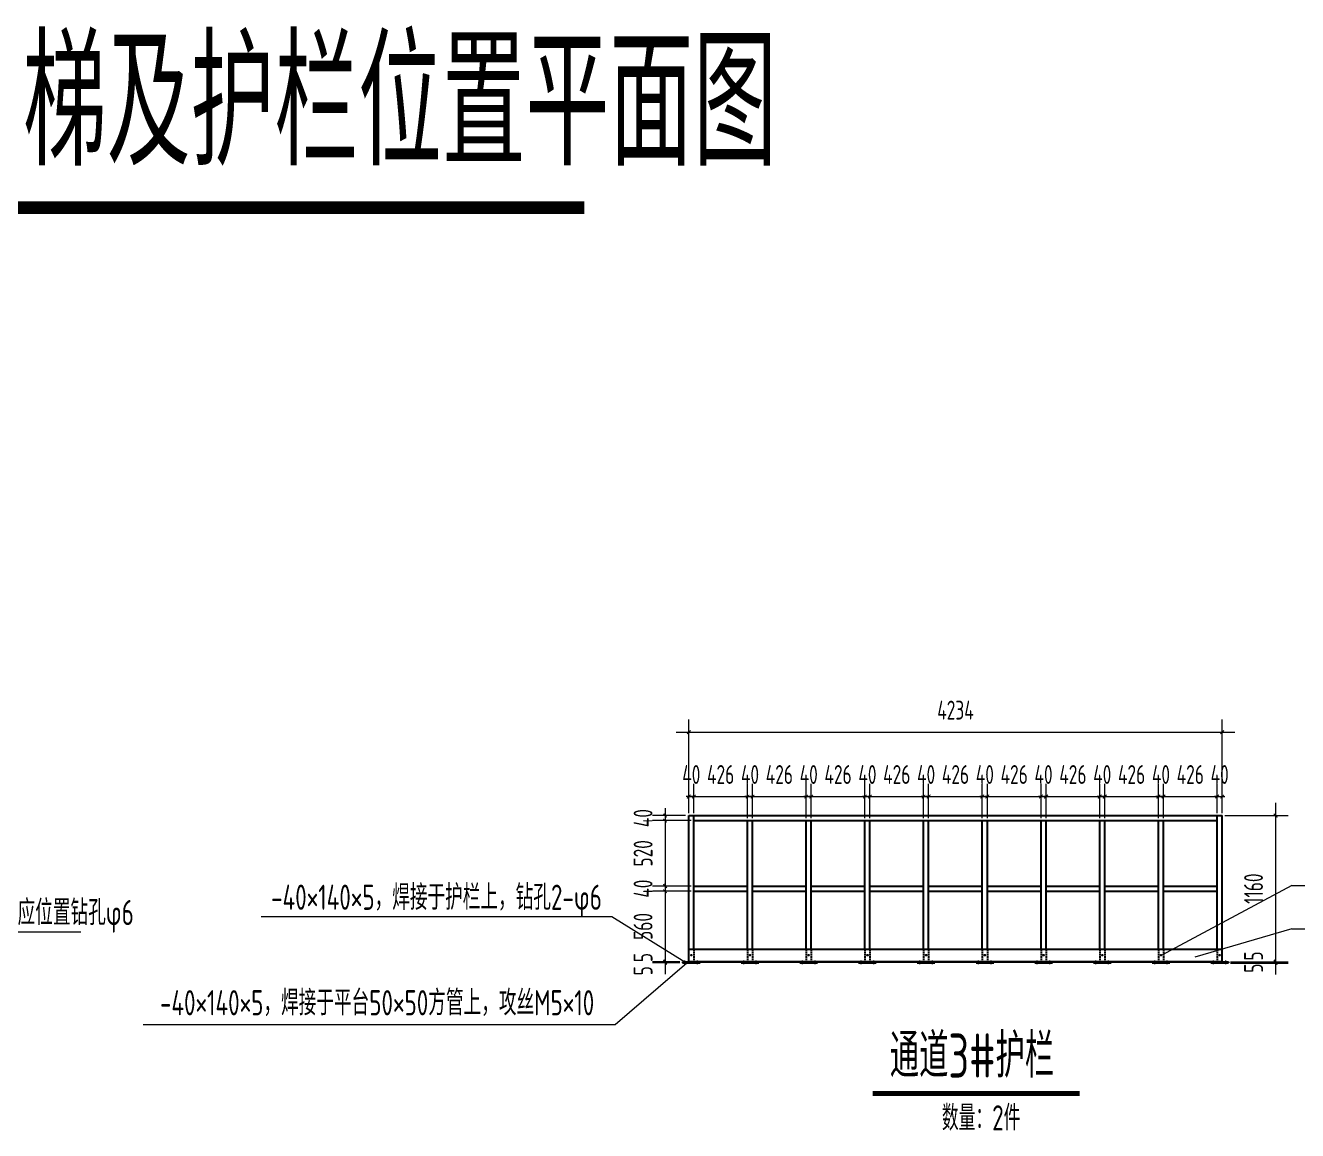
# Model space of a CAD drawing. Extents: x 498328 to 716449, y -893371 to -467753.
# Drawn here: x 555257 to 565355, y -857085 to -848313 of the extents above; entities that cross this region are included whole.
import ezdxf

# ---------------------------------------------------------------- set-up
doc = ezdxf.new("R2010")
doc.units = 0
doc.header["$LTSCALE"] = 1000
doc.header["$PDMODE"] = 35
doc.header["$PDSIZE"] = 20
doc.linetypes.add('2', pattern=[0.375, 0.25, -0.125])
doc.linetypes.add('CENTER', pattern=[2, 1.25, -0.25, 0.25, -0.25])
doc.layers.get('0').update_dxf_attribs({"linetype": 'CONTINUOUS'})
doc.layers.get('Defpoints').update_dxf_attribs({"linetype": 'CONTINUOUS'})
for name, color, linetype in [('01', 7, 'CONTINUOUS'), ('1轮廓实线层', 7, 'CONTINUOUS'), ('AXIS', 251, 'CENTER'), ('DIM', 3, 'CONTINUOUS'), ('PUB_TEXT', 7, 'CONTINUOUS'), ('SD_NAME_TOPC', 7, 'CONTINUOUS'), ('焊缝', 1, 'CONTINUOUS')]:
    doc.layers.add(name, color=color, linetype=linetype)
doc.styles.add('TSSD-REIN', font='tssdeng.shx', dxfattribs={"width": 0.7, "bigfont": 'tssdchn.shx'})
doc.styles.add('TSSD_DIMENSION', font='Tssdeng.shx', dxfattribs={"width": 0.7, "bigfont": 'hztxt.shx'})
doc.styles.add('TSSD_REIN', font='Tssdeng.shx', dxfattribs={"width": 0.7, "bigfont": 'hztxt.shx'})
doc.dimstyles.new('TSSD_100_100$0', dxfattribs={"dimtxt": 380, "dimasz": 100, "dimexe": 100, "dimexo": 250, "dimgap": 50, "dimtad": 1, "dimdec": 0, "dimzin": 0, "dimdsep": 46, "dimtxsty": 'TSSD_DIMENSION', "dimblk": 'ARCHTICK', "dimblk1": 'ARCHTICK', "dimblk2": 'ARCHTICK', "dimsah": 1, "dimcen": 0, "dimdle": 100, "dimclrt": 7, "dimadec": 0, "dimazin": 0, "dimtfac": 1, "dimtdec": 0, "dimtix": 1, "dimtmove": 2, "dimatfit": 3, "dimldrblk": 'ARCHTICK', "dimfxl": 0, "dimtolj": 1, "dimtzin": 0, "dimarcsym": 0})

# ---------------------------------------------------------------- blocks, each defined once
blk = doc.blocks.new('_ARCHTICK')
at = {"color": 0, "const_width": 0.4}
blk.add_lwpolyline([(-0.71, -0.71), (0.71, 0.71)], dxfattribs=at)
blk = doc.blocks.new('*D703')
at = {"layer": 'Defpoints', "color": 0, "transparency": 16777216}
for p in [(564757, -854585), (564804, -855746), (565181, -855746)]:
    blk.add_point(p, dxfattribs=at)
at = {"layer": 'DIM', "color": 0, "lineweight": 9, "transparency": 16777216}
for p, q in [((565181, -854485), (565181, -855846)), ((564777, -854585), (565281, -854585)), ((564824, -855746), (565281, -855746))]:
    blk.add_line(p, q, dxfattribs=at)
at = {"layer": 'DIM', "color": 0, "lineweight": 9, "transparency": 16777216, "xscale": 20, "yscale": 20, "zscale": 20}
for p, rotation in [((565181, -854585), 90), ((565181, -855746), 270)]:
    blk.add_blockref('_ARCHTICK', p, dxfattribs=dict(at, rotation=rotation))
at = {"layer": 'DIM', "color": 7, "lineweight": 20, "transparency": 16777216, "insert": (565006, -855165), "char_height": 150, "attachment_point": 5, "rotation": 90, "style": 'TSSD_DIMENSION'}
blk.add_mtext('\\A1;1160', dxfattribs=at)
blk = doc.blocks.new('*D704')
at = {"layer": 'Defpoints', "color": 0, "transparency": 16777216}
for p in [(564804, -855746), (564804, -855751), (565181, -855751)]:
    blk.add_point(p, dxfattribs=at)
at = {"layer": 'DIM', "color": 0, "lineweight": 9, "transparency": 16777216}
for p, q in [((564824, -855746), (565281, -855746)), ((564824, -855751), (565281, -855751)), ((565181, -855746), (565181, -855726)), ((565181, -855746), (565181, -855751)), ((565181, -855751), (565181, -855771))]:
    blk.add_line(p, q, dxfattribs=at)
at = {"layer": 'DIM', "color": 0, "lineweight": 9, "transparency": 16777216, "xscale": 20, "yscale": 20, "zscale": 20}
for p, rotation in [((565181, -855746), 270), ((565181, -855751), 90)]:
    blk.add_blockref('_ARCHTICK', p, dxfattribs=dict(at, rotation=rotation))
at = {"layer": 'DIM', "color": 7, "lineweight": 20, "transparency": 16777216, "insert": (565006, -855700), "char_height": 150, "attachment_point": 5, "rotation": 90, "style": 'TSSD_DIMENSION'}
blk.add_mtext('\\A1;5', dxfattribs=at)
blk = doc.blocks.new('*D705')
at = {"layer": 'Defpoints', "color": 0, "transparency": 16777216}
for p in [(564804, -855751), (564804, -855756), (565181, -855756)]:
    blk.add_point(p, dxfattribs=at)
at = {"layer": 'DIM', "color": 0, "lineweight": 9, "transparency": 16777216}
for p, q in [((564824, -855751), (565281, -855751)), ((564824, -855756), (565281, -855756)), ((565181, -855751), (565181, -855731)), ((565181, -855751), (565181, -855756)), ((565181, -855756), (565181, -855776))]:
    blk.add_line(p, q, dxfattribs=at)
at = {"layer": 'DIM', "color": 0, "lineweight": 9, "transparency": 16777216, "xscale": 20, "yscale": 20, "zscale": 20}
for p, rotation in [((565181, -855751), 270), ((565181, -855756), 90)]:
    blk.add_blockref('_ARCHTICK', p, dxfattribs=dict(at, rotation=rotation))
at = {"layer": 'DIM', "color": 7, "lineweight": 20, "transparency": 16777216, "insert": (565006, -855796), "char_height": 150, "attachment_point": 5, "rotation": 90, "style": 'TSSD_DIMENSION'}
blk.add_mtext('\\A1;5', dxfattribs=at)
blk = doc.blocks.new('*D707')
at = {"layer": 'Defpoints', "color": 0, "transparency": 16777216}
for p in [(560518, -854585), (560335, -854625), (560563, -854625)]:
    blk.add_point(p, dxfattribs=at)
at = {"layer": 'DIM', "color": 0, "lineweight": 9, "transparency": 16777216}
for p, q in [((560498, -854585), (560235, -854585)), ((560335, -854585), (560335, -854565)), ((560335, -854585), (560335, -854625)), ((560543, -854625), (560235, -854625)), ((560335, -854625), (560335, -854645))]:
    blk.add_line(p, q, dxfattribs=at)
at = {"layer": 'DIM', "color": 0, "lineweight": 9, "transparency": 16777216, "xscale": 20, "yscale": 20, "zscale": 20}
for p, rotation in [((560335, -854585), 270), ((560335, -854625), 90)]:
    blk.add_blockref('_ARCHTICK', p, dxfattribs=dict(at, rotation=rotation))
at = {"layer": 'DIM', "color": 7, "lineweight": 20, "transparency": 16777216, "insert": (560160, -854605), "char_height": 150, "attachment_point": 5, "rotation": 90, "style": 'TSSD_DIMENSION'}
blk.add_mtext('\\A1;40', dxfattribs=at)
blk = doc.blocks.new('*D708')
at = {"layer": 'Defpoints', "color": 0, "transparency": 16777216}
for p in [(560563, -854625), (560335, -855145), (560563, -855145)]:
    blk.add_point(p, dxfattribs=at)
at = {"layer": 'DIM', "color": 0, "lineweight": 9, "transparency": 16777216}
for p, q in [((560335, -854525), (560335, -855245)), ((560543, -854625), (560235, -854625)), ((560543, -855145), (560235, -855145))]:
    blk.add_line(p, q, dxfattribs=at)
at = {"layer": 'DIM', "color": 0, "lineweight": 9, "transparency": 16777216, "xscale": 20, "yscale": 20, "zscale": 20}
for p, rotation in [((560335, -854625), 90), ((560335, -855145), 270)]:
    blk.add_blockref('_ARCHTICK', p, dxfattribs=dict(at, rotation=rotation))
at = {"layer": 'DIM', "color": 7, "lineweight": 20, "transparency": 16777216, "insert": (560160, -854885), "char_height": 150, "attachment_point": 5, "rotation": 90, "style": 'TSSD_DIMENSION'}
blk.add_mtext('\\A1;520', dxfattribs=at)
blk = doc.blocks.new('*D709')
at = {"layer": 'Defpoints', "color": 0, "transparency": 16777216}
for p in [(560335, -855185), (560563, -855145), (560563, -855185)]:
    blk.add_point(p, dxfattribs=at)
at = {"layer": 'DIM', "color": 0, "lineweight": 9, "transparency": 16777216}
for p, q in [((560543, -855145), (560235, -855145)), ((560543, -855185), (560235, -855185)), ((560335, -855145), (560335, -855125)), ((560335, -855145), (560335, -855185)), ((560335, -855185), (560335, -855205))]:
    blk.add_line(p, q, dxfattribs=at)
at = {"layer": 'DIM', "color": 0, "lineweight": 9, "transparency": 16777216, "xscale": 20, "yscale": 20, "zscale": 20}
for p, rotation in [((560335, -855145), 270), ((560335, -855185), 90)]:
    blk.add_blockref('_ARCHTICK', p, dxfattribs=dict(at, rotation=rotation))
at = {"layer": 'DIM', "color": 7, "lineweight": 20, "transparency": 16777216, "insert": (560160, -855165), "char_height": 150, "attachment_point": 5, "rotation": 90, "style": 'TSSD_DIMENSION'}
blk.add_mtext('\\A1;40', dxfattribs=at)
blk = doc.blocks.new('*D710')
at = {"layer": 'Defpoints', "color": 0, "transparency": 16777216}
for p in [(560563, -855185), (560335, -855745), (560473, -855745)]:
    blk.add_point(p, dxfattribs=at)
at = {"layer": 'DIM', "color": 0, "lineweight": 9, "transparency": 16777216}
for p, q in [((560335, -855085), (560335, -855845)), ((560543, -855185), (560235, -855185)), ((560453, -855745), (560235, -855745))]:
    blk.add_line(p, q, dxfattribs=at)
at = {"layer": 'DIM', "color": 0, "lineweight": 9, "transparency": 16777216, "xscale": 20, "yscale": 20, "zscale": 20}
for p, rotation in [((560335, -855185), 90), ((560335, -855745), 270)]:
    blk.add_blockref('_ARCHTICK', p, dxfattribs=dict(at, rotation=rotation))
at = {"layer": 'DIM', "color": 7, "lineweight": 20, "transparency": 16777216, "insert": (560160, -855465), "char_height": 150, "attachment_point": 5, "rotation": 90, "style": 'TSSD_DIMENSION'}
blk.add_mtext('\\A1;560', dxfattribs=at)
blk = doc.blocks.new('*D711')
at = {"layer": 'Defpoints', "color": 0, "transparency": 16777216}
for p in [(560335, -855750), (560473, -855745), (560473, -855750)]:
    blk.add_point(p, dxfattribs=at)
at = {"layer": 'DIM', "color": 0, "lineweight": 9, "transparency": 16777216}
for p, q in [((560453, -855745), (560235, -855745)), ((560453, -855750), (560235, -855750)), ((560335, -855745), (560335, -855725)), ((560335, -855745), (560335, -855750)), ((560335, -855750), (560335, -855770))]:
    blk.add_line(p, q, dxfattribs=at)
at = {"layer": 'DIM', "color": 0, "lineweight": 9, "transparency": 16777216, "xscale": 20, "yscale": 20, "zscale": 20}
for p, rotation in [((560335, -855745), 270), ((560335, -855750), 90)]:
    blk.add_blockref('_ARCHTICK', p, dxfattribs=dict(at, rotation=rotation))
at = {"layer": 'DIM', "color": 7, "lineweight": 20, "transparency": 16777216, "insert": (560160, -855712), "char_height": 150, "attachment_point": 5, "rotation": 90, "style": 'TSSD_DIMENSION'}
blk.add_mtext('\\A1;5', dxfattribs=at)
blk = doc.blocks.new('*D712')
at = {"layer": 'Defpoints', "color": 0, "transparency": 16777216}
for p in [(560335, -855755), (560473, -855750), (560473, -855755)]:
    blk.add_point(p, dxfattribs=at)
at = {"layer": 'DIM', "color": 0, "lineweight": 9, "transparency": 16777216}
for p, q in [((560453, -855750), (560235, -855750)), ((560453, -855755), (560235, -855755)), ((560335, -855750), (560335, -855730)), ((560335, -855750), (560335, -855755)), ((560335, -855755), (560335, -855775))]:
    blk.add_line(p, q, dxfattribs=at)
at = {"layer": 'DIM', "color": 0, "lineweight": 9, "transparency": 16777216, "xscale": 20, "yscale": 20, "zscale": 20}
for p, rotation in [((560335, -855750), 270), ((560335, -855755), 90)]:
    blk.add_blockref('_ARCHTICK', p, dxfattribs=dict(at, rotation=rotation))
at = {"layer": 'DIM', "color": 7, "lineweight": 20, "transparency": 16777216, "insert": (560160, -855817), "char_height": 150, "attachment_point": 5, "rotation": 90, "style": 'TSSD_DIMENSION'}
blk.add_mtext('\\A1;5', dxfattribs=at)
blk = doc.blocks.new('*D713')
at = {"layer": 'Defpoints', "color": 0, "transparency": 16777216}
for p in [(560563, -854434), (560523, -854585), (560563, -854585)]:
    blk.add_point(p, dxfattribs=at)
at = {"layer": 'DIM', "color": 0, "lineweight": 9, "transparency": 16777216}
for p, q in [((560523, -854565), (560523, -854334)), ((560563, -854565), (560563, -854334)), ((560523, -854434), (560503, -854434)), ((560523, -854434), (560563, -854434)), ((560563, -854434), (560583, -854434))]:
    blk.add_line(p, q, dxfattribs=at)
at = {"layer": 'DIM', "color": 0, "lineweight": 9, "transparency": 16777216, "xscale": 20, "yscale": 20, "zscale": 20}
blk.add_blockref('_ARCHTICK', (560523, -854434), dxfattribs=at)
at = {"layer": 'DIM', "color": 0, "lineweight": 9, "transparency": 16777216, "xscale": 20, "yscale": 20, "zscale": 20, "rotation": 180}
blk.add_blockref('_ARCHTICK', (560563, -854434), dxfattribs=at)
at = {"layer": 'DIM', "color": 7, "lineweight": 20, "transparency": 16777216, "insert": (560543, -854259), "char_height": 150, "attachment_point": 5, "style": 'TSSD_DIMENSION'}
blk.add_mtext('\\A1;40', dxfattribs=at)
blk = doc.blocks.new('*D714')
at = {"layer": 'Defpoints', "color": 0, "transparency": 16777216}
for p in [(564757, -853923), (560523, -854585), (564757, -854585)]:
    blk.add_point(p, dxfattribs=at)
at = {"layer": 'DIM', "color": 0, "lineweight": 9, "transparency": 16777216}
for p, q in [((560523, -854565), (560523, -853823)), ((564757, -854565), (564757, -853823)), ((560423, -853923), (564857, -853923))]:
    blk.add_line(p, q, dxfattribs=at)
at = {"layer": 'DIM', "color": 0, "lineweight": 9, "transparency": 16777216, "xscale": 20, "yscale": 20, "zscale": 20, "rotation": 180}
blk.add_blockref('_ARCHTICK', (560523, -853923), dxfattribs=at)
at = {"layer": 'DIM', "color": 0, "lineweight": 9, "transparency": 16777216, "xscale": 20, "yscale": 20, "zscale": 20}
blk.add_blockref('_ARCHTICK', (564757, -853923), dxfattribs=at)
at = {"layer": 'DIM', "color": 7, "lineweight": 20, "transparency": 16777216, "insert": (562640, -853748), "char_height": 150, "attachment_point": 5, "style": 'TSSD_DIMENSION'}
blk.add_mtext('\\A1;4234', dxfattribs=at)
blk = doc.blocks.new('*D715')
at = {"layer": 'Defpoints', "color": 0, "transparency": 16777216}
for p in [(560989, -854434), (560563, -854585), (560989, -854625)]:
    blk.add_point(p, dxfattribs=at)
at = {"layer": 'DIM', "color": 0, "lineweight": 9, "transparency": 16777216}
for p, q in [((560563, -854565), (560563, -854334)), ((560989, -854605), (560989, -854334)), ((560563, -854434), (560543, -854434)), ((560563, -854434), (560989, -854434)), ((560989, -854434), (561009, -854434))]:
    blk.add_line(p, q, dxfattribs=at)
at = {"layer": 'DIM', "color": 0, "lineweight": 9, "transparency": 16777216, "xscale": 20, "yscale": 20, "zscale": 20}
blk.add_blockref('_ARCHTICK', (560563, -854434), dxfattribs=at)
at = {"layer": 'DIM', "color": 0, "lineweight": 9, "transparency": 16777216, "xscale": 20, "yscale": 20, "zscale": 20, "rotation": 180}
blk.add_blockref('_ARCHTICK', (560989, -854434), dxfattribs=at)
at = {"layer": 'DIM', "color": 7, "lineweight": 20, "transparency": 16777216, "insert": (560776, -854259), "char_height": 150, "attachment_point": 5, "style": 'TSSD_DIMENSION'}
blk.add_mtext('\\A1;426', dxfattribs=at)
blk = doc.blocks.new('*D716')
at = {"layer": 'Defpoints', "color": 0, "transparency": 16777216}
for p in [(561029, -854434), (560989, -854625), (561029, -854625)]:
    blk.add_point(p, dxfattribs=at)
at = {"layer": 'DIM', "color": 0, "lineweight": 9, "transparency": 16777216}
for p, q in [((560989, -854605), (560989, -854334)), ((561029, -854605), (561029, -854334)), ((560989, -854434), (560969, -854434)), ((560989, -854434), (561029, -854434)), ((561029, -854434), (561049, -854434))]:
    blk.add_line(p, q, dxfattribs=at)
at = {"layer": 'DIM', "color": 0, "lineweight": 9, "transparency": 16777216, "xscale": 20, "yscale": 20, "zscale": 20}
blk.add_blockref('_ARCHTICK', (560989, -854434), dxfattribs=at)
at = {"layer": 'DIM', "color": 0, "lineweight": 9, "transparency": 16777216, "xscale": 20, "yscale": 20, "zscale": 20, "rotation": 180}
blk.add_blockref('_ARCHTICK', (561029, -854434), dxfattribs=at)
at = {"layer": 'DIM', "color": 7, "lineweight": 20, "transparency": 16777216, "insert": (561009, -854259), "char_height": 150, "attachment_point": 5, "style": 'TSSD_DIMENSION'}
blk.add_mtext('\\A1;40', dxfattribs=at)
blk = doc.blocks.new('*D717')
at = {"layer": 'Defpoints', "color": 0, "transparency": 16777216}
for p in [(561455, -854434), (561029, -854625), (561455, -854625)]:
    blk.add_point(p, dxfattribs=at)
at = {"layer": 'DIM', "color": 0, "lineweight": 9, "transparency": 16777216}
for p, q in [((561029, -854605), (561029, -854334)), ((561455, -854605), (561455, -854334)), ((561029, -854434), (561009, -854434)), ((561029, -854434), (561455, -854434)), ((561455, -854434), (561475, -854434))]:
    blk.add_line(p, q, dxfattribs=at)
at = {"layer": 'DIM', "color": 0, "lineweight": 9, "transparency": 16777216, "xscale": 20, "yscale": 20, "zscale": 20}
blk.add_blockref('_ARCHTICK', (561029, -854434), dxfattribs=at)
at = {"layer": 'DIM', "color": 0, "lineweight": 9, "transparency": 16777216, "xscale": 20, "yscale": 20, "zscale": 20, "rotation": 180}
blk.add_blockref('_ARCHTICK', (561455, -854434), dxfattribs=at)
at = {"layer": 'DIM', "color": 7, "lineweight": 20, "transparency": 16777216, "insert": (561242, -854259), "char_height": 150, "attachment_point": 5, "style": 'TSSD_DIMENSION'}
blk.add_mtext('\\A1;426', dxfattribs=at)
blk = doc.blocks.new('*D718')
at = {"layer": 'Defpoints', "color": 0, "transparency": 16777216}
for p in [(561495, -854434), (561455, -854625), (561495, -854625)]:
    blk.add_point(p, dxfattribs=at)
at = {"layer": 'DIM', "color": 0, "lineweight": 9, "transparency": 16777216}
for p, q in [((561455, -854605), (561455, -854334)), ((561495, -854605), (561495, -854334)), ((561455, -854434), (561435, -854434)), ((561455, -854434), (561495, -854434)), ((561495, -854434), (561515, -854434))]:
    blk.add_line(p, q, dxfattribs=at)
at = {"layer": 'DIM', "color": 0, "lineweight": 9, "transparency": 16777216, "xscale": 20, "yscale": 20, "zscale": 20}
blk.add_blockref('_ARCHTICK', (561455, -854434), dxfattribs=at)
at = {"layer": 'DIM', "color": 0, "lineweight": 9, "transparency": 16777216, "xscale": 20, "yscale": 20, "zscale": 20, "rotation": 180}
blk.add_blockref('_ARCHTICK', (561495, -854434), dxfattribs=at)
at = {"layer": 'DIM', "color": 7, "lineweight": 20, "transparency": 16777216, "insert": (561475, -854259), "char_height": 150, "attachment_point": 5, "style": 'TSSD_DIMENSION'}
blk.add_mtext('\\A1;40', dxfattribs=at)
blk = doc.blocks.new('*D719')
at = {"layer": 'Defpoints', "color": 0, "transparency": 16777216}
for p in [(561921, -854434), (561495, -854625), (561921, -854625)]:
    blk.add_point(p, dxfattribs=at)
at = {"layer": 'DIM', "color": 0, "lineweight": 9, "transparency": 16777216}
for p, q in [((561495, -854605), (561495, -854334)), ((561921, -854605), (561921, -854334)), ((561495, -854434), (561475, -854434)), ((561495, -854434), (561921, -854434)), ((561921, -854434), (561941, -854434))]:
    blk.add_line(p, q, dxfattribs=at)
at = {"layer": 'DIM', "color": 0, "lineweight": 9, "transparency": 16777216, "xscale": 20, "yscale": 20, "zscale": 20}
blk.add_blockref('_ARCHTICK', (561495, -854434), dxfattribs=at)
at = {"layer": 'DIM', "color": 0, "lineweight": 9, "transparency": 16777216, "xscale": 20, "yscale": 20, "zscale": 20, "rotation": 180}
blk.add_blockref('_ARCHTICK', (561921, -854434), dxfattribs=at)
at = {"layer": 'DIM', "color": 7, "lineweight": 20, "transparency": 16777216, "insert": (561708, -854259), "char_height": 150, "attachment_point": 5, "style": 'TSSD_DIMENSION'}
blk.add_mtext('\\A1;426', dxfattribs=at)
blk = doc.blocks.new('*D720')
at = {"layer": 'Defpoints', "color": 0, "transparency": 16777216}
for p in [(561961, -854434), (561921, -854625), (561961, -854625)]:
    blk.add_point(p, dxfattribs=at)
at = {"layer": 'DIM', "color": 0, "lineweight": 9, "transparency": 16777216}
for p, q in [((561921, -854605), (561921, -854334)), ((561961, -854605), (561961, -854334)), ((561921, -854434), (561901, -854434)), ((561921, -854434), (561961, -854434)), ((561961, -854434), (561981, -854434))]:
    blk.add_line(p, q, dxfattribs=at)
at = {"layer": 'DIM', "color": 0, "lineweight": 9, "transparency": 16777216, "xscale": 20, "yscale": 20, "zscale": 20}
blk.add_blockref('_ARCHTICK', (561921, -854434), dxfattribs=at)
at = {"layer": 'DIM', "color": 0, "lineweight": 9, "transparency": 16777216, "xscale": 20, "yscale": 20, "zscale": 20, "rotation": 180}
blk.add_blockref('_ARCHTICK', (561961, -854434), dxfattribs=at)
at = {"layer": 'DIM', "color": 7, "lineweight": 20, "transparency": 16777216, "insert": (561941, -854259), "char_height": 150, "attachment_point": 5, "style": 'TSSD_DIMENSION'}
blk.add_mtext('\\A1;40', dxfattribs=at)
blk = doc.blocks.new('*D721')
at = {"layer": 'Defpoints', "color": 0, "transparency": 16777216}
for p in [(562387, -854434), (561961, -854625), (562387, -854625)]:
    blk.add_point(p, dxfattribs=at)
at = {"layer": 'DIM', "color": 0, "lineweight": 9, "transparency": 16777216}
for p, q in [((561961, -854605), (561961, -854334)), ((562387, -854605), (562387, -854334)), ((561961, -854434), (561941, -854434)), ((561961, -854434), (562387, -854434)), ((562387, -854434), (562407, -854434))]:
    blk.add_line(p, q, dxfattribs=at)
at = {"layer": 'DIM', "color": 0, "lineweight": 9, "transparency": 16777216, "xscale": 20, "yscale": 20, "zscale": 20}
blk.add_blockref('_ARCHTICK', (561961, -854434), dxfattribs=at)
at = {"layer": 'DIM', "color": 0, "lineweight": 9, "transparency": 16777216, "xscale": 20, "yscale": 20, "zscale": 20, "rotation": 180}
blk.add_blockref('_ARCHTICK', (562387, -854434), dxfattribs=at)
at = {"layer": 'DIM', "color": 7, "lineweight": 20, "transparency": 16777216, "insert": (562174, -854259), "char_height": 150, "attachment_point": 5, "style": 'TSSD_DIMENSION'}
blk.add_mtext('\\A1;426', dxfattribs=at)
blk = doc.blocks.new('*D722')
at = {"layer": 'Defpoints', "color": 0, "transparency": 16777216}
for p in [(562427, -854434), (562387, -854625), (562427, -854625)]:
    blk.add_point(p, dxfattribs=at)
at = {"layer": 'DIM', "color": 0, "lineweight": 9, "transparency": 16777216}
for p, q in [((562387, -854605), (562387, -854334)), ((562427, -854605), (562427, -854334)), ((562387, -854434), (562367, -854434)), ((562387, -854434), (562427, -854434)), ((562427, -854434), (562447, -854434))]:
    blk.add_line(p, q, dxfattribs=at)
at = {"layer": 'DIM', "color": 0, "lineweight": 9, "transparency": 16777216, "xscale": 20, "yscale": 20, "zscale": 20}
blk.add_blockref('_ARCHTICK', (562387, -854434), dxfattribs=at)
at = {"layer": 'DIM', "color": 0, "lineweight": 9, "transparency": 16777216, "xscale": 20, "yscale": 20, "zscale": 20, "rotation": 180}
blk.add_blockref('_ARCHTICK', (562427, -854434), dxfattribs=at)
at = {"layer": 'DIM', "color": 7, "lineweight": 20, "transparency": 16777216, "insert": (562407, -854259), "char_height": 150, "attachment_point": 5, "style": 'TSSD_DIMENSION'}
blk.add_mtext('\\A1;40', dxfattribs=at)
blk = doc.blocks.new('*D723')
at = {"layer": 'Defpoints', "color": 0, "transparency": 16777216}
for p in [(562853, -854434), (562427, -854625), (562853, -854625)]:
    blk.add_point(p, dxfattribs=at)
at = {"layer": 'DIM', "color": 0, "lineweight": 9, "transparency": 16777216}
for p, q in [((562427, -854605), (562427, -854334)), ((562853, -854605), (562853, -854334)), ((562427, -854434), (562407, -854434)), ((562427, -854434), (562853, -854434)), ((562853, -854434), (562873, -854434))]:
    blk.add_line(p, q, dxfattribs=at)
at = {"layer": 'DIM', "color": 0, "lineweight": 9, "transparency": 16777216, "xscale": 20, "yscale": 20, "zscale": 20}
blk.add_blockref('_ARCHTICK', (562427, -854434), dxfattribs=at)
at = {"layer": 'DIM', "color": 0, "lineweight": 9, "transparency": 16777216, "xscale": 20, "yscale": 20, "zscale": 20, "rotation": 180}
blk.add_blockref('_ARCHTICK', (562853, -854434), dxfattribs=at)
at = {"layer": 'DIM', "color": 7, "lineweight": 20, "transparency": 16777216, "insert": (562640, -854259), "char_height": 150, "attachment_point": 5, "style": 'TSSD_DIMENSION'}
blk.add_mtext('\\A1;426', dxfattribs=at)
blk = doc.blocks.new('*D724')
at = {"layer": 'Defpoints', "color": 0, "transparency": 16777216}
for p in [(562893, -854434), (562853, -854625), (562893, -854625)]:
    blk.add_point(p, dxfattribs=at)
at = {"layer": 'DIM', "color": 0, "lineweight": 9, "transparency": 16777216}
for p, q in [((562853, -854605), (562853, -854334)), ((562893, -854605), (562893, -854334)), ((562853, -854434), (562833, -854434)), ((562853, -854434), (562893, -854434)), ((562893, -854434), (562913, -854434))]:
    blk.add_line(p, q, dxfattribs=at)
at = {"layer": 'DIM', "color": 0, "lineweight": 9, "transparency": 16777216, "xscale": 20, "yscale": 20, "zscale": 20}
blk.add_blockref('_ARCHTICK', (562853, -854434), dxfattribs=at)
at = {"layer": 'DIM', "color": 0, "lineweight": 9, "transparency": 16777216, "xscale": 20, "yscale": 20, "zscale": 20, "rotation": 180}
blk.add_blockref('_ARCHTICK', (562893, -854434), dxfattribs=at)
at = {"layer": 'DIM', "color": 7, "lineweight": 20, "transparency": 16777216, "insert": (562873, -854259), "char_height": 150, "attachment_point": 5, "style": 'TSSD_DIMENSION'}
blk.add_mtext('\\A1;40', dxfattribs=at)
blk = doc.blocks.new('*D725')
at = {"layer": 'Defpoints', "color": 0, "transparency": 16777216}
for p in [(563319, -854434), (562893, -854625), (563319, -854625)]:
    blk.add_point(p, dxfattribs=at)
at = {"layer": 'DIM', "color": 0, "lineweight": 9, "transparency": 16777216}
for p, q in [((562893, -854605), (562893, -854334)), ((563319, -854605), (563319, -854334)), ((562893, -854434), (562873, -854434)), ((562893, -854434), (563319, -854434)), ((563319, -854434), (563339, -854434))]:
    blk.add_line(p, q, dxfattribs=at)
at = {"layer": 'DIM', "color": 0, "lineweight": 9, "transparency": 16777216, "xscale": 20, "yscale": 20, "zscale": 20}
blk.add_blockref('_ARCHTICK', (562893, -854434), dxfattribs=at)
at = {"layer": 'DIM', "color": 0, "lineweight": 9, "transparency": 16777216, "xscale": 20, "yscale": 20, "zscale": 20, "rotation": 180}
blk.add_blockref('_ARCHTICK', (563319, -854434), dxfattribs=at)
at = {"layer": 'DIM', "color": 7, "lineweight": 20, "transparency": 16777216, "insert": (563106, -854259), "char_height": 150, "attachment_point": 5, "style": 'TSSD_DIMENSION'}
blk.add_mtext('\\A1;426', dxfattribs=at)
blk = doc.blocks.new('*D726')
at = {"layer": 'Defpoints', "color": 0, "transparency": 16777216}
for p in [(563359, -854434), (563319, -854625), (563359, -854625)]:
    blk.add_point(p, dxfattribs=at)
at = {"layer": 'DIM', "color": 0, "lineweight": 9, "transparency": 16777216}
for p, q in [((563319, -854605), (563319, -854334)), ((563359, -854605), (563359, -854334)), ((563319, -854434), (563299, -854434)), ((563319, -854434), (563359, -854434)), ((563359, -854434), (563379, -854434))]:
    blk.add_line(p, q, dxfattribs=at)
at = {"layer": 'DIM', "color": 0, "lineweight": 9, "transparency": 16777216, "xscale": 20, "yscale": 20, "zscale": 20}
blk.add_blockref('_ARCHTICK', (563319, -854434), dxfattribs=at)
at = {"layer": 'DIM', "color": 0, "lineweight": 9, "transparency": 16777216, "xscale": 20, "yscale": 20, "zscale": 20, "rotation": 180}
blk.add_blockref('_ARCHTICK', (563359, -854434), dxfattribs=at)
at = {"layer": 'DIM', "color": 7, "lineweight": 20, "transparency": 16777216, "insert": (563339, -854259), "char_height": 150, "attachment_point": 5, "style": 'TSSD_DIMENSION'}
blk.add_mtext('\\A1;40', dxfattribs=at)
blk = doc.blocks.new('*D727')
at = {"layer": 'Defpoints', "color": 0, "transparency": 16777216}
for p in [(563785, -854434), (563359, -854625), (563785, -854625)]:
    blk.add_point(p, dxfattribs=at)
at = {"layer": 'DIM', "color": 0, "lineweight": 9, "transparency": 16777216}
for p, q in [((563359, -854605), (563359, -854334)), ((563785, -854605), (563785, -854334)), ((563359, -854434), (563339, -854434)), ((563359, -854434), (563785, -854434)), ((563785, -854434), (563805, -854434))]:
    blk.add_line(p, q, dxfattribs=at)
at = {"layer": 'DIM', "color": 0, "lineweight": 9, "transparency": 16777216, "xscale": 20, "yscale": 20, "zscale": 20}
blk.add_blockref('_ARCHTICK', (563359, -854434), dxfattribs=at)
at = {"layer": 'DIM', "color": 0, "lineweight": 9, "transparency": 16777216, "xscale": 20, "yscale": 20, "zscale": 20, "rotation": 180}
blk.add_blockref('_ARCHTICK', (563785, -854434), dxfattribs=at)
at = {"layer": 'DIM', "color": 7, "lineweight": 20, "transparency": 16777216, "insert": (563572, -854259), "char_height": 150, "attachment_point": 5, "style": 'TSSD_DIMENSION'}
blk.add_mtext('\\A1;426', dxfattribs=at)
blk = doc.blocks.new('*D728')
at = {"layer": 'Defpoints', "color": 0, "transparency": 16777216}
for p in [(563825, -854434), (563785, -854625), (563825, -854625)]:
    blk.add_point(p, dxfattribs=at)
at = {"layer": 'DIM', "color": 0, "lineweight": 9, "transparency": 16777216}
for p, q in [((563785, -854605), (563785, -854334)), ((563825, -854605), (563825, -854334)), ((563785, -854434), (563765, -854434)), ((563785, -854434), (563825, -854434)), ((563825, -854434), (563845, -854434))]:
    blk.add_line(p, q, dxfattribs=at)
at = {"layer": 'DIM', "color": 0, "lineweight": 9, "transparency": 16777216, "xscale": 20, "yscale": 20, "zscale": 20}
blk.add_blockref('_ARCHTICK', (563785, -854434), dxfattribs=at)
at = {"layer": 'DIM', "color": 0, "lineweight": 9, "transparency": 16777216, "xscale": 20, "yscale": 20, "zscale": 20, "rotation": 180}
blk.add_blockref('_ARCHTICK', (563825, -854434), dxfattribs=at)
at = {"layer": 'DIM', "color": 7, "lineweight": 20, "transparency": 16777216, "insert": (563805, -854259), "char_height": 150, "attachment_point": 5, "style": 'TSSD_DIMENSION'}
blk.add_mtext('\\A1;40', dxfattribs=at)
blk = doc.blocks.new('*D729')
at = {"layer": 'Defpoints', "color": 0, "transparency": 16777216}
for p in [(564251, -854434), (563825, -854625), (564251, -854625)]:
    blk.add_point(p, dxfattribs=at)
at = {"layer": 'DIM', "color": 0, "lineweight": 9, "transparency": 16777216}
for p, q in [((563825, -854605), (563825, -854334)), ((564251, -854605), (564251, -854334)), ((563825, -854434), (563805, -854434)), ((563825, -854434), (564251, -854434)), ((564251, -854434), (564271, -854434))]:
    blk.add_line(p, q, dxfattribs=at)
at = {"layer": 'DIM', "color": 0, "lineweight": 9, "transparency": 16777216, "xscale": 20, "yscale": 20, "zscale": 20}
blk.add_blockref('_ARCHTICK', (563825, -854434), dxfattribs=at)
at = {"layer": 'DIM', "color": 0, "lineweight": 9, "transparency": 16777216, "xscale": 20, "yscale": 20, "zscale": 20, "rotation": 180}
blk.add_blockref('_ARCHTICK', (564251, -854434), dxfattribs=at)
at = {"layer": 'DIM', "color": 7, "lineweight": 20, "transparency": 16777216, "insert": (564038, -854259), "char_height": 150, "attachment_point": 5, "style": 'TSSD_DIMENSION'}
blk.add_mtext('\\A1;426', dxfattribs=at)
blk = doc.blocks.new('*D730')
at = {"layer": 'Defpoints', "color": 0, "transparency": 16777216}
for p in [(564291, -854434), (564251, -854625), (564291, -854625)]:
    blk.add_point(p, dxfattribs=at)
at = {"layer": 'DIM', "color": 0, "lineweight": 9, "transparency": 16777216}
for p, q in [((564251, -854605), (564251, -854334)), ((564291, -854605), (564291, -854334)), ((564251, -854434), (564231, -854434)), ((564251, -854434), (564291, -854434)), ((564291, -854434), (564311, -854434))]:
    blk.add_line(p, q, dxfattribs=at)
at = {"layer": 'DIM', "color": 0, "lineweight": 9, "transparency": 16777216, "xscale": 20, "yscale": 20, "zscale": 20}
blk.add_blockref('_ARCHTICK', (564251, -854434), dxfattribs=at)
at = {"layer": 'DIM', "color": 0, "lineweight": 9, "transparency": 16777216, "xscale": 20, "yscale": 20, "zscale": 20, "rotation": 180}
blk.add_blockref('_ARCHTICK', (564291, -854434), dxfattribs=at)
at = {"layer": 'DIM', "color": 7, "lineweight": 20, "transparency": 16777216, "insert": (564271, -854259), "char_height": 150, "attachment_point": 5, "style": 'TSSD_DIMENSION'}
blk.add_mtext('\\A1;40', dxfattribs=at)
blk = doc.blocks.new('*D731')
at = {"layer": 'Defpoints', "color": 0, "transparency": 16777216}
for p in [(564717, -854434), (564717, -854585), (564291, -854625)]:
    blk.add_point(p, dxfattribs=at)
at = {"layer": 'DIM', "color": 0, "lineweight": 9, "transparency": 16777216}
for p, q in [((564291, -854605), (564291, -854334)), ((564717, -854565), (564717, -854334)), ((564291, -854434), (564271, -854434)), ((564291, -854434), (564717, -854434)), ((564717, -854434), (564737, -854434))]:
    blk.add_line(p, q, dxfattribs=at)
at = {"layer": 'DIM', "color": 0, "lineweight": 9, "transparency": 16777216, "xscale": 20, "yscale": 20, "zscale": 20}
blk.add_blockref('_ARCHTICK', (564291, -854434), dxfattribs=at)
at = {"layer": 'DIM', "color": 0, "lineweight": 9, "transparency": 16777216, "xscale": 20, "yscale": 20, "zscale": 20, "rotation": 180}
blk.add_blockref('_ARCHTICK', (564717, -854434), dxfattribs=at)
at = {"layer": 'DIM', "color": 7, "lineweight": 20, "transparency": 16777216, "insert": (564504, -854259), "char_height": 150, "attachment_point": 5, "style": 'TSSD_DIMENSION'}
blk.add_mtext('\\A1;426', dxfattribs=at)
blk = doc.blocks.new('*D732')
at = {"layer": 'Defpoints', "color": 0, "transparency": 16777216}
for p in [(564757, -854434), (564717, -854585), (564757, -854585)]:
    blk.add_point(p, dxfattribs=at)
at = {"layer": 'DIM', "color": 0, "lineweight": 9, "transparency": 16777216}
for p, q in [((564717, -854565), (564717, -854334)), ((564757, -854565), (564757, -854334)), ((564717, -854434), (564697, -854434)), ((564717, -854434), (564757, -854434)), ((564757, -854434), (564777, -854434))]:
    blk.add_line(p, q, dxfattribs=at)
at = {"layer": 'DIM', "color": 0, "lineweight": 9, "transparency": 16777216, "xscale": 20, "yscale": 20, "zscale": 20}
blk.add_blockref('_ARCHTICK', (564717, -854434), dxfattribs=at)
at = {"layer": 'DIM', "color": 0, "lineweight": 9, "transparency": 16777216, "xscale": 20, "yscale": 20, "zscale": 20, "rotation": 180}
blk.add_blockref('_ARCHTICK', (564757, -854434), dxfattribs=at)
at = {"layer": 'DIM', "color": 7, "lineweight": 20, "transparency": 16777216, "insert": (564737, -854259), "char_height": 150, "attachment_point": 5, "style": 'TSSD_DIMENSION'}
blk.add_mtext('\\A1;40', dxfattribs=at)

msp = doc.modelspace()

# ---------------------------------------------------------------- linework, layer by layer
at = {"layer": '01', "color": 8, "lineweight": 9}
for p, q in [((565311, -855139.1), (564273.8, -855695.1)), ((565311, -855139.1), (567727.6, -855139.1)), ((557129, -855385.8), (559910.9, -855385.8)), ((559910.9, -855385.8), (560492.8, -855744.9)), ((565311, -855483.7), (564539.5, -855707.9)), ((565311, -855483.7), (568704.3, -855483.7)), ((552313.1, -855507.2), (555697.4, -855507.2)), ((559937.3, -856243.6), (560508.5, -855755)), ((556191.8, -856243.6), (559937.3, -856243.6))]:
    msp.add_line(p, q, dxfattribs=at)
at = {"layer": '1轮廓实线层', "color": 8, "linetype": '2', "ltscale": 0.05}
for p, q in [((560562.8, -855645.2), (560562.8, -855742.2)), ((560988.9, -855645.2), (560988.9, -855742.2)), ((561028.9, -855645.2), (561028.9, -855742.2)), ((561454.9, -855645.2), (561454.9, -855742.2)), ((561494.9, -855645.2), (561494.9, -855742.2)), ((561921, -855645.2), (561921, -855742.2)), ((561961, -855645.2), (561961, -855742.2)), ((562387, -855645.2), (562387, -855742.2)), ((562427, -855645.2), (562427, -855742.2)), ((562853.1, -855645.2), (562853.1, -855742.2)), ((562893.1, -855645.2), (562893.1, -855742.2)), ((563319.1, -855645.2), (563319.1, -855742.2)), ((563359.1, -855645.2), (563359.1, -855742.2)), ((563785.2, -855645.2), (563785.2, -855742.2)), ((563825.2, -855645.2), (563825.2, -855742.2)), ((564251.2, -855645.1), (564251.2, -855742.1)), ((564291.2, -855645.1), (564291.2, -855742.1)), ((564717.3, -855645.2), (564717.3, -855742.2))]:
    msp.add_line(p, q, dxfattribs=at)
at = {"layer": 'AXIS', "lineweight": 20}
for p, q in [((560492.8, -855765.4), (560492.8, -855734.4)), ((560592.8, -855765.3), (560592.8, -855734.2)), ((560958.8, -855765.3), (560958.8, -855734.2)), ((561058.9, -855765.1), (561058.9, -855734.1)), ((561424.9, -855765.4), (561424.9, -855734.4)), ((561524.9, -855765.3), (561524.9, -855734.2)), ((561890.9, -855765.4), (561890.9, -855734.4)), ((561991, -855765.3), (561991, -855734.2)), ((562357, -855765.4), (562357, -855734.4)), ((562457, -855765.3), (562457, -855734.2)), ((562823, -855765.4), (562823, -855734.4)), ((562923.1, -855765.3), (562923.1, -855734.2)), ((563289.1, -855765.4), (563289.1, -855734.4)), ((563389.2, -855765.3), (563389.2, -855734.2)), ((563755.2, -855765.4), (563755.2, -855734.4)), ((563855.2, -855765.3), (563855.2, -855734.2)), ((564221.2, -855765.4), (564221.2, -855734.4)), ((564321.3, -855765.3), (564321.3, -855734.2)), ((564687.3, -855765.4), (564687.3, -855734.4)), ((564787.3, -855765.3), (564787.3, -855734.2))]:
    msp.add_line(p, q, dxfattribs=at)
at = {"layer": 'SD_NAME_TOPC'}
for points, const_width in [([(549639, -849759.3), (559694.5, -849759.3)], 100), ([(561981.7, -856792.2), (563625.7, -856792.2)], 40)]:
    msp.add_lwpolyline(points, dxfattribs=dict(at, const_width=const_width))
at = {"layer": '焊缝', "color": 0}
for p, q in [((560522.8, -855745.1), (560522.8, -854585.3)), ((560522.8, -854585.3), (564757.3, -854585.3)), ((560562.8, -855645.1), (560562.8, -854585.3)), ((564717.3, -855645.1), (564717.3, -854585.3)), ((564757.3, -855745.1), (564757.3, -854585.3)), ((560562.8, -854625.3), (564717.3, -854625.3)), ((560988.9, -855645.1), (560988.9, -854625.3)), ((561028.9, -855645.1), (561028.9, -854625.3)), ((561454.9, -855645.1), (561454.9, -854625.3)), ((561494.9, -855645.1), (561494.9, -854625.3)), ((561921, -855645.1), (561921, -854625.3)), ((561961, -855645.1), (561961, -854625.3)), ((562387, -855645.1), (562387, -854625.3)), ((562427, -855645.1), (562427, -854625.3)), ((562853.1, -855645.1), (562853.1, -854625.3)), ((562893.1, -855645.1), (562893.1, -854625.3)), ((563319.1, -855645.1), (563319.1, -854625.3)), ((563359.1, -855645.1), (563359.1, -854625.3)), ((563785.2, -855645.1), (563785.2, -854625.3)), ((563825.2, -855645.1), (563825.2, -854625.3)), ((564251.2, -855645.1), (564251.2, -854625.3)), ((564291.2, -855645.1), (564291.2, -854625.3)), ((560562.8, -855145.2), (560988.9, -855145.2)), ((560562.8, -855185.2), (560988.9, -855185.2)), ((561028.9, -855145.2), (561454.9, -855145.2)), ((561028.9, -855185.2), (561454.9, -855185.2)), ((561494.9, -855145.2), (561921, -855145.2)), ((561494.9, -855185.2), (561921, -855185.2)), ((561961, -855145.2), (562387, -855145.2)), ((561961, -855185.2), (562387, -855185.2)), ((562427, -855145.2), (562853.1, -855145.2)), ((562427, -855185.2), (562853.1, -855185.2)), ((562893.1, -855145.2), (563319.1, -855145.2)), ((562893.1, -855185.2), (563319.1, -855185.2)), ((563359.1, -855145.2), (563785.2, -855145.2)), ((563359.1, -855185.2), (563785.2, -855185.2)), ((563825.2, -855145.2), (564251.2, -855145.2)), ((563825.2, -855185.2), (564251.2, -855185.2)), ((564291.2, -855145.2), (564717.3, -855145.2)), ((564291.2, -855185.2), (564717.3, -855185.2)), ((560472.8, -855745.1), (560612.8, -855745.1)), ((560472.8, -855745.1), (560472.8, -855755.1)), ((560472.8, -855750.1), (560612.8, -855750.1)), ((560472.8, -855755.1), (560612.8, -855755.1)), ((560612.8, -855745.1), (560612.8, -855755.1)), ((560938.9, -855745), (561078.9, -855745)), ((560938.9, -855745), (560938.9, -855755)), ((560938.9, -855750), (561078.9, -855750)), ((560938.9, -855755), (561078.9, -855755)), ((561078.9, -855745), (561078.9, -855755)), ((561404.9, -855745.1), (561544.9, -855745.1)), ((561404.9, -855745.1), (561404.9, -855755.1)), ((561404.9, -855750.1), (561544.9, -855750.1)), ((561404.9, -855755.1), (561544.9, -855755.1)), ((561544.9, -855745.1), (561544.9, -855755.1)), ((561871, -855745.1), (562011, -855745.1)), ((561871, -855745.1), (561871, -855755.1)), ((561871, -855750.1), (562011, -855750.1)), ((561871, -855755.1), (562011, -855755.1)), ((562011, -855745.1), (562011, -855755.1)), ((562337, -855745.1), (562477, -855745.1)), ((562337, -855745.1), (562337, -855755.1)), ((562337, -855750.1), (562477, -855750.1)), ((562337, -855755.1), (562477, -855755.1)), ((562477, -855745.1), (562477, -855755.1)), ((562803.1, -855745.1), (562943.1, -855745.1)), ((562803.1, -855745.1), (562803.1, -855755.1)), ((562803.1, -855750.1), (562943.1, -855750.1)), ((562803.1, -855755.1), (562943.1, -855755.1)), ((562943.1, -855745.1), (562943.1, -855755.1)), ((563269.1, -855745.1), (563409.1, -855745.1)), ((563269.1, -855745.1), (563269.1, -855755.1)), ((563269.1, -855750.1), (563409.1, -855750.1)), ((563269.1, -855755.1), (563409.1, -855755.1)), ((563409.1, -855745.1), (563409.1, -855755.1)), ((563735.2, -855745.1), (563875.2, -855745.1)), ((563735.2, -855745.1), (563735.2, -855755.1)), ((563735.2, -855750.1), (563875.2, -855750.1)), ((563735.2, -855755.1), (563875.2, -855755.1)), ((563875.2, -855745.1), (563875.2, -855755.1)), ((564201.2, -855745.1), (564341.2, -855745.1)), ((564201.2, -855745.1), (564201.2, -855755.1)), ((564201.2, -855750.1), (564341.2, -855750.1)), ((564201.2, -855755.1), (564341.2, -855755.1)), ((564341.2, -855745.1), (564341.2, -855755.1)), ((564667.3, -855745.1), (564807.3, -855745.1)), ((564667.3, -855745.1), (564667.3, -855755.1)), ((564667.3, -855750.1), (564807.3, -855750.1)), ((564667.3, -855755.1), (564807.3, -855755.1)), ((564807.3, -855745.1), (564807.3, -855755.1))]:
    msp.add_line(p, q, dxfattribs=at)
at = {"layer": '焊缝', "color": 7, "true_color": 0xffffff}
for p, q in [((560522.8, -855645.1), (564757.3, -855645.1)), ((560522.8, -855742.1), (564757.3, -855742.1)), ((560522.8, -855745.1), (564757.3, -855745.1))]:
    msp.add_line(p, q, dxfattribs=at)
at = {"layer": '焊缝', "color": 0, "const_width": 6}
for points in [[(560492.8, -855745.1), (560492.8, -855755.1)], [(560592.8, -855745.1), (560592.8, -855755.1)], [(560958.8, -855745), (560958.8, -855755)], [(561058.9, -855745), (561058.9, -855755)], [(561424.9, -855745.1), (561424.9, -855755.1)], [(561524.9, -855745.1), (561524.9, -855755.1)], [(561890.9, -855745.1), (561890.9, -855755.1)], [(561991, -855745.1), (561991, -855755.1)], [(562357, -855745.1), (562357, -855755.1)], [(562457, -855745.1), (562457, -855755.1)], [(562823, -855745.1), (562823, -855755.1)], [(562923.1, -855745.1), (562923.1, -855755.1)], [(563289.1, -855745.1), (563289.1, -855755.1)], [(563389.2, -855745.1), (563389.2, -855755.1)], [(563755.2, -855745.1), (563755.2, -855755.1)], [(563855.2, -855745.1), (563855.2, -855755.1)], [(564221.2, -855745.1), (564221.2, -855755.1)], [(564321.3, -855745.1), (564321.3, -855755.1)], [(564687.3, -855745.1), (564687.3, -855755.1)], [(564787.3, -855745.1), (564787.3, -855755.1)]]:
    msp.add_lwpolyline(points, dxfattribs=at)
at = {"layer": '焊缝', "color": 7, "true_color": 0xffffff}
for centre in [(560542.8, -855693.7), (561008.9, -855693.7), (561474.9, -855693.7), (561941, -855693.7), (562407, -855693.7), (562873.1, -855693.7), (563339.1, -855693.7), (563805.2, -855693.7), (564271.2, -855693.6), (564737.3, -855693.7)]:
    msp.add_circle(centre, 3, dxfattribs=at)

# ---------------------------------------------------------------- texts
at = {"layer": 'PUB_TEXT', "lineweight": 15, "width": 0.7}
for s, height, style, p in [('参观通道平台钢梯及护栏位置平面图', 1000, 'TSSD-REIN', (550582.7, -849425.4)), ('-40×140×5，焊接于护栏上，钻孔2-φ6', 200, 'TSSD_REIN', (557207.4, -855333.2)), ('100×3花纹板踢脚板，底部90°折边长15，相应位置钻孔φ6', 200, 'TSSD_REIN', (552369.8, -855454.6)), ('-40×140×5，焊接于平台50×50方管上，攻丝M5×10', 200, 'TSSD_REIN', (556325, -856170.6)), ('通道3#护栏', 350, 'TSSD-REIN', (562118.2, -856665.5)), ('数量：2件', 200, 'TSSD-REIN', (562532.2, -857084.5))]:
    msp.add_text(s, height=height, dxfattribs=dict(at, style=style)).set_placement(p)

# ---------------------------------------------------------------- dimensions: what is measured, and where the dimension line sits
at = {"layer": 'DIM', "lineweight": 20}
for base, p1, p2, picture, middle in [((564757.3009, -853922.6791), (560522.8122, -854585.2512), (564757.3009, -854585.2512), '*D714', (562640.0566, -853747.6791)), ((560562.8, -854434.2), (560522.8, -854585.3), (560562.8, -854585.3), '*D713', (560542.8, -854259.2)), ((560988.9, -854434.2), (560562.8, -854585.3), (560988.9, -854625.3), '*D715', (560775.8, -854259.2)), ((561028.9, -854434.2), (560988.9, -854625.3), (561028.9, -854625.3), '*D716', (561008.9, -854259.2)), ((561454.9, -854434.2), (561028.9, -854625.3), (561454.9, -854625.3), '*D717', (561241.9, -854259.2)), ((561494.9, -854434.2), (561454.9, -854625.3), (561494.9, -854625.3), '*D718', (561474.9, -854259.2)), ((561921, -854434.2), (561494.9, -854625.3), (561921, -854625.3), '*D719', (561707.9, -854259.2)), ((561961, -854434.2), (561921, -854625.3), (561961, -854625.3), '*D720', (561941, -854259.2)), ((562387, -854434.2), (561961, -854625.3), (562387, -854625.3), '*D721', (562174, -854259.2)), ((562427, -854434.2), (562387, -854625.3), (562427, -854625.3), '*D722', (562407, -854259.2)), ((562853.1, -854434.2), (562427, -854625.3), (562853.1, -854625.3), '*D723', (562640.1, -854259.2)), ((562893.1, -854434.2), (562853.1, -854625.3), (562893.1, -854625.3), '*D724', (562873.1, -854259.2)), ((563319.1, -854434.2), (562893.1, -854625.3), (563319.1, -854625.3), '*D725', (563106.1, -854259.2)), ((563359.1, -854434.2), (563319.1, -854625.3), (563359.1, -854625.3), '*D726', (563339.1, -854259.2)), ((563785.2, -854434.2), (563359.1, -854625.3), (563785.2, -854625.3), '*D727', (563572.2, -854259.2)), ((563825.2, -854434.2), (563785.2, -854625.3), (563825.2, -854625.3), '*D728', (563805.2, -854259.2)), ((564251.2, -854434.2), (563825.2, -854625.3), (564251.2, -854625.3), '*D729', (564038.2, -854259.2)), ((564291.2, -854434.2), (564251.2, -854625.3), (564291.2, -854625.3), '*D730', (564271.2, -854259.2)), ((564717.3, -854434.2), (564291.2, -854625.3), (564717.3, -854585.3), '*D731', (564504.3, -854259.2)), ((564757.3, -854434.2), (564717.3, -854585.3), (564757.3, -854585.3), '*D732', (564737.3, -854259.2))]:
    dim = msp.add_linear_dim(base=base, p1=p1, p2=p2, dimstyle='TSSD_100_100$0', override={"dimtxt": 150, "dimasz": 20, "dimexo": 20, "dimgap": 100, "dimsah": 0, "dimatfit": 0, "dimlwd": 9, "dimlwe": 9}, dxfattribs=at)
    dim.commit()
    dim.dimension.update_dxf_attribs({"geometry": picture, "text_midpoint": middle})
for base, p1, p2, picture, middle in [((565181.2, -855745.7), (564757.3, -854585.3), (564803.8, -855745.7), '*D703', (565006.2, -855165.5)), ((560334.6, -854625.3), (560518.5, -854585.3), (560562.8, -854625.3), '*D707', (560159.6, -854605.3)), ((560334.6, -855145.3), (560562.8, -854625.3), (560562.8, -855145.3), '*D708', (560159.6, -854885.3)), ((560334.6, -855185.3), (560562.8, -855145.3), (560562.8, -855185.3), '*D709', (560159.6, -855165.3)), ((560334.5525, -855744.756), (560562.8122, -855185.2512), (560472.814, -855744.756), '*D710', (560159.5525, -855465.0036))]:
    dim = msp.add_linear_dim(base=base, p1=p1, p2=p2, angle=90, dimstyle='TSSD_100_100$0', override={"dimtxt": 150, "dimasz": 20, "dimexo": 20, "dimgap": 100, "dimsah": 0, "dimatfit": 0, "dimlwd": 9, "dimlwe": 9}, dxfattribs=at)
    dim.commit()
    dim.dimension.update_dxf_attribs({"geometry": picture, "text_midpoint": middle})
for base, p1, p2, picture, middle in [((560334.6, -855749.8), (560472.8, -855744.8), (560472.8, -855749.8), '*D711', (560159.6, -855711.5)), ((565181.2, -855750.7), (564803.8, -855745.7), (564803.8, -855750.7), '*D704', (565006.2, -855700.4)), ((560334.6, -855754.8), (560472.8, -855749.8), (560472.7, -855754.8), '*D712', (560159.6, -855816.7)), ((565181.2, -855755.7), (564803.8, -855750.7), (564803.8, -855755.7), '*D705', (565006.2, -855796.1))]:
    dim = msp.add_linear_dim(base=base, p1=p1, p2=p2, angle=90, dimstyle='TSSD_100_100$0', override={"dimtxt": 150, "dimasz": 20, "dimexo": 20, "dimgap": 100, "dimsah": 0, "dimatfit": 0, "dimlwd": 9, "dimlwe": 9}, dxfattribs=at)
    dim.commit()
    dim.dimension.update_dxf_attribs({"geometry": picture, "text_midpoint": middle, "dimtype": 160})

doc.saveas('drawing.dxf')
